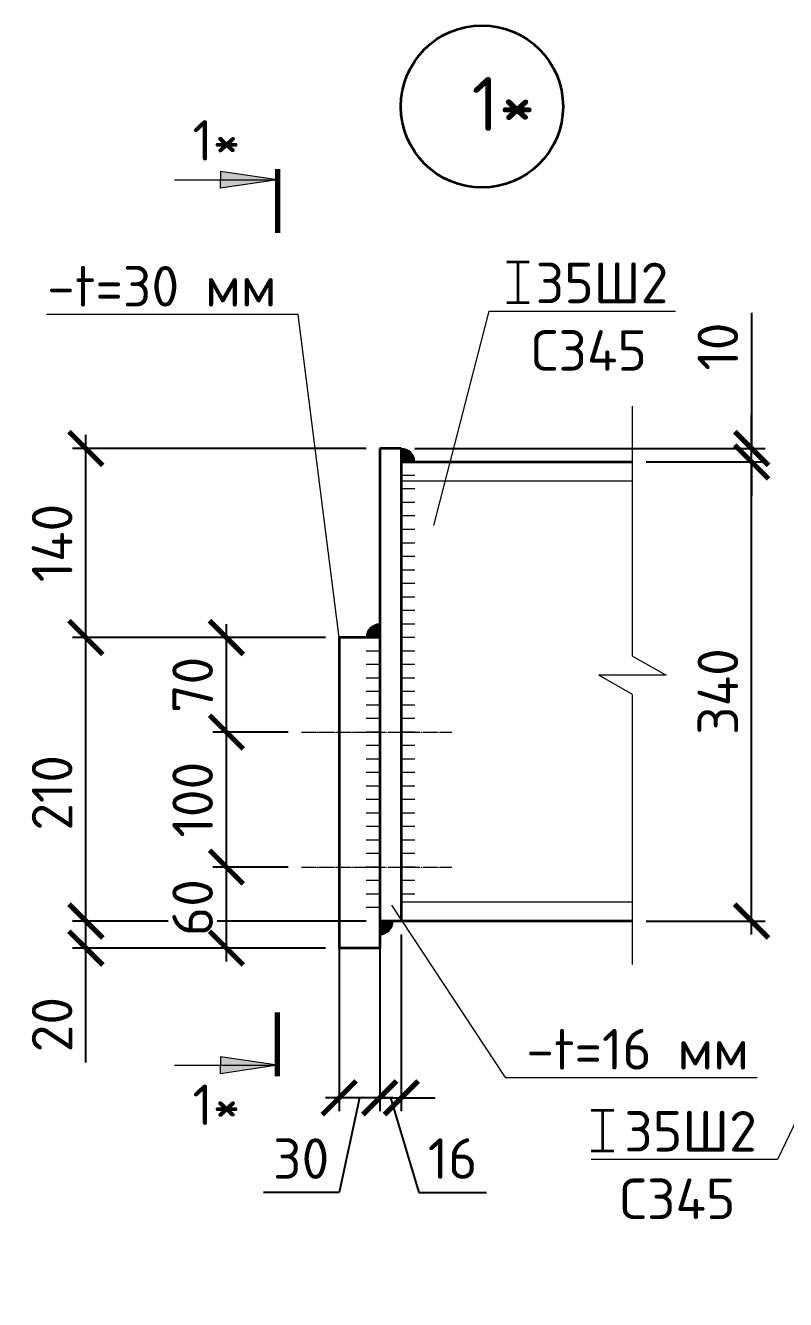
# Model space of a CAD drawing. Header units: millimetres. Extents: x -25910 to 49740, y -35080 to 0.
# Drawn here: x 15835 to 16398, y -13510 to -12566 of the extents above; entities that cross this region are included whole.
import ezdxf
from ezdxf import colors
from ezdxf.entities.mleader import LeaderData, LeaderLine
from ezdxf.math import Vec2, Vec3

# ---------------------------------------------------------------- set-up
doc = ezdxf.new("R2010")
doc.units = ezdxf.units.MM
doc.linetypes.add('JIS_08_11', pattern=[12.8, 11, -0.6, 0.6, -0.6])
for name, color, linetype, lineweight in [('НАДПИСИ', 11, 'Continuous', 13), ('ОСЕВАЯ', 50, 'JIS_08_11', 13), ('ОСНОВНАЯ', 213, 'Continuous', 35)]:
    doc.layers.add(name, color=color, linetype=linetype, lineweight=lineweight)
doc.styles.add('_ОСК', font='isocpeur.ttf', dxfattribs={"height": 3})
doc.styles.add('ОСК', font='isocpeur.ttf')
doc.dimstyles.new('_ОСК', dxfattribs={"dimscale": 25, "dimtxt": 3, "dimasz": 2.5, "dimexe": 1, "dimexo": 1, "dimgap": 1, "dimtad": 3, "dimdec": 0, "dimzin": 1, "dimdsep": 46, "dimtxsty": '_ОСК', "dimblk": 'ARCHTICK', "dimcen": 2, "dimdle": 1, "dimclrt": 256, "dimadec": 0, "dimazin": 0, "dimtfac": 1, "dimtdec": 0, "dimtmove": 1, "dimatfit": 3, "dimfxl": 1, "dimtvp": 2.25, "dimtfill": 1, "dimtolj": 1, "dimtzin": 1, "dimarcsym": 0})

# ---------------------------------------------------------------- blocks, each defined once
blk = doc.blocks.new('_None')
blk = doc.blocks.new('A$C6A7E4B16')
at = {"layer": 'ОСНОВНАЯ'}
for p, q in [((0, 30), (16.73, 30)), ((8.36, 30), (8.36, 0)), ((0, 0), (16.73, 0))]:
    blk.add_line(p, q, dxfattribs=at)
blk = doc.blocks.new('_ArchTick')
at = {"color": 0, "linetype": 'ByBlock', "const_width": 0.15}
blk.add_lwpolyline([(-0.5, -0.5), (0.5, 0.5)], dxfattribs=at)
blk = doc.blocks.new('*D330')
at = {"layer": 'Defpoints', "color": 0, "transparency": 16777216}
for p in [(16067.2, -13109.34), (16097.2, -13229.34), (16067.2, -13360.2)]:
    blk.add_point(p, dxfattribs=at)
at = {"layer": 'НАДПИСИ', "color": 0, "lineweight": -2, "transparency": 16777216}
for p, q in [((16067.2, -13119.34), (16067.2, -13370.2)), ((16097.2, -13239.34), (16097.2, -13370.2)), ((16107.2, -13360.2), (16057.2, -13360.2)), ((16082.2, -13360.2), (16067.11, -13430.2)), ((16067.11, -13430.2), (16011.11, -13430.2))]:
    blk.add_line(p, q, dxfattribs=at)
at = {"layer": 'НАДПИСИ', "color": 0, "lineweight": -2, "transparency": 16777216, "xscale": 25, "yscale": 25, "zscale": 25, "rotation": 180}
blk.add_blockref('_ArchTick', (16067.2, -13360.2), dxfattribs=at)
at = {"layer": 'НАДПИСИ', "color": 0, "lineweight": -2, "transparency": 16777216, "xscale": 25, "yscale": 25, "zscale": 25}
blk.add_blockref('_ArchTick', (16097.2, -13360.2), dxfattribs=at)
at = {"layer": 'НАДПИСИ', "transparency": 16777216, "insert": (16039.11, -13405.2), "char_height": 30, "attachment_point": 5, "style": '_ОСК', "bg_fill": 3, "box_fill_scale": 1.1, "bg_fill_color": 256, "bg_fill_true_color": 13158600, "bg_fill_transparency": 0}
blk.add_mtext('\\A1;30', dxfattribs=at)
blk = doc.blocks.new('*D331')
at = {"layer": 'Defpoints', "color": 0, "transparency": 16777216}
for p in [(16097.2, -13229.34), (16113.2, -13229.34), (16113.2, -13360.2)]:
    blk.add_point(p, dxfattribs=at)
at = {"layer": 'НАДПИСИ', "color": 0, "lineweight": -2, "transparency": 16777216}
for p, q in [((16097.2, -13239.34), (16097.2, -13370.2)), ((16113.2, -13239.34), (16113.2, -13370.2)), ((16097.2, -13360.2), (16072.2, -13360.2)), ((16097.2, -13360.2), (16113.2, -13360.2)), ((16097.2, -13360.2), (16113.2, -13360.2)), ((16105.2, -13360.2), (16126.2, -13430.2)), ((16113.2, -13360.2), (16138.2, -13360.2)), ((16126.2, -13430.2), (16176.2, -13430.2))]:
    blk.add_line(p, q, dxfattribs=at)
at = {"layer": 'НАДПИСИ', "color": 0, "lineweight": -2, "transparency": 16777216, "xscale": 25, "yscale": 25, "zscale": 25}
blk.add_blockref('_ArchTick', (16097.2, -13360.2), dxfattribs=at)
at = {"layer": 'НАДПИСИ', "color": 0, "lineweight": -2, "transparency": 16777216, "xscale": 25, "yscale": 25, "zscale": 25, "rotation": 180}
blk.add_blockref('_ArchTick', (16113.2, -13360.2), dxfattribs=at)
at = {"layer": 'НАДПИСИ', "transparency": 16777216, "insert": (16151.2, -13405.2), "char_height": 30, "attachment_point": 5, "style": '_ОСК', "bg_fill": 3, "box_fill_scale": 1.1, "bg_fill_color": 256, "bg_fill_true_color": 13158600, "bg_fill_transparency": 0}
blk.add_mtext('\\A1;16', dxfattribs=at)
blk = doc.blocks.new('*D332')
at = {"layer": 'Defpoints', "color": 0, "transparency": 16777216}
for p in [(16284.32, -12889.34), (16372.49, -12889.34), (16284.32, -13229.34)]:
    blk.add_point(p, dxfattribs=at)
at = {"layer": 'НАДПИСИ', "color": 0, "lineweight": -2, "transparency": 16777216}
for p, q in [((16372.49, -13239.34), (16372.49, -12879.34)), ((16294.32, -12889.34), (16382.49, -12889.34)), ((16294.32, -13229.34), (16382.49, -13229.34))]:
    blk.add_line(p, q, dxfattribs=at)
at = {"layer": 'НАДПИСИ', "color": 0, "lineweight": -2, "transparency": 16777216, "xscale": 25, "yscale": 25, "zscale": 25}
for p, rotation in [((16372.49, -12889.34), 90), ((16372.49, -13229.34), 270)]:
    blk.add_blockref('_ArchTick', p, dxfattribs=dict(at, rotation=rotation))
at = {"layer": 'НАДПИСИ', "transparency": 16777216, "insert": (16347.49, -13059.34), "char_height": 30, "attachment_point": 5, "rotation": 90, "style": '_ОСК', "bg_fill": 3, "box_fill_scale": 1.1, "bg_fill_color": 256, "bg_fill_true_color": 13158600, "bg_fill_transparency": 0}
blk.add_mtext('\\A1;340', dxfattribs=at)
blk = doc.blocks.new('*D333')
at = {"layer": 'Defpoints', "color": 0, "transparency": 16777216}
for p in [(16113.2, -12879.34), (16372.49, -12879.34), (16372.49, -12889.34)]:
    blk.add_point(p, dxfattribs=at)
at = {"layer": 'НАДПИСИ', "color": 0, "lineweight": -2, "transparency": 16777216}
for p, q in [((16372.49, -12778.85), (16372.49, -12879.34)), ((16372.49, -12879.34), (16372.49, -12854.34)), ((16123.2, -12879.34), (16382.49, -12879.34)), ((16372.49, -12889.34), (16372.49, -12879.34)), ((16372.49, -12889.34), (16372.49, -12879.34)), ((16372.49, -12889.34), (16372.49, -12914.34))]:
    blk.add_line(p, q, dxfattribs=at)
at = {"layer": 'НАДПИСИ', "color": 0, "lineweight": -2, "transparency": 16777216, "xscale": 25, "yscale": 25, "zscale": 25}
for p, rotation in [((16372.49, -12879.34), 270), ((16372.49, -12889.34), 90)]:
    blk.add_blockref('_ArchTick', p, dxfattribs=dict(at, rotation=rotation))
at = {"layer": 'НАДПИСИ', "transparency": 16777216, "insert": (16347.49, -12803.85), "char_height": 30, "attachment_point": 5, "rotation": 90, "style": '_ОСК', "bg_fill": 3, "box_fill_scale": 1.1, "bg_fill_color": 256, "bg_fill_true_color": 13158600, "bg_fill_transparency": 0}
blk.add_mtext('\\A1;10', dxfattribs=at)
blk = doc.blocks.new('*D334')
at = {"layer": 'Defpoints', "color": 0, "transparency": 16777216}
for p in [(15879.73, -12879.34), (16097.2, -12879.34), (16067.2, -13019.34)]:
    blk.add_point(p, dxfattribs=at)
at = {"layer": 'НАДПИСИ', "color": 0, "lineweight": -2, "transparency": 16777216}
for p, q in [((15879.73, -13029.34), (15879.73, -12869.34)), ((16087.2, -12879.34), (15869.73, -12879.34)), ((16057.2, -13019.34), (15869.73, -13019.34))]:
    blk.add_line(p, q, dxfattribs=at)
at = {"layer": 'НАДПИСИ', "color": 0, "lineweight": -2, "transparency": 16777216, "xscale": 25, "yscale": 25, "zscale": 25}
for p, rotation in [((15879.73, -12879.34), 90), ((15879.73, -13019.34), 270)]:
    blk.add_blockref('_ArchTick', p, dxfattribs=dict(at, rotation=rotation))
at = {"layer": 'НАДПИСИ', "transparency": 16777216, "insert": (15854.73, -12949.34), "char_height": 30, "attachment_point": 5, "rotation": 90, "style": '_ОСК', "bg_fill": 3, "box_fill_scale": 1.1, "bg_fill_color": 256, "bg_fill_true_color": 13158600, "bg_fill_transparency": 0}
blk.add_mtext('\\A1;140', dxfattribs=at)
blk = doc.blocks.new('*D335')
at = {"layer": 'Defpoints', "color": 0, "transparency": 16777216}
for p in [(15879.73, -13019.34), (16067.2, -13019.34), (16097.2, -13229.34)]:
    blk.add_point(p, dxfattribs=at)
at = {"layer": 'НАДПИСИ', "color": 0, "lineweight": -2, "transparency": 16777216}
for p, q in [((15879.73, -13239.34), (15879.73, -13009.34)), ((16057.2, -13019.34), (15869.73, -13019.34)), ((16087.2, -13229.34), (15869.73, -13229.34))]:
    blk.add_line(p, q, dxfattribs=at)
at = {"layer": 'НАДПИСИ', "color": 0, "lineweight": -2, "transparency": 16777216, "xscale": 25, "yscale": 25, "zscale": 25}
for p, rotation in [((15879.73, -13019.34), 90), ((15879.73, -13229.34), 270)]:
    blk.add_blockref('_ArchTick', p, dxfattribs=dict(at, rotation=rotation))
at = {"layer": 'НАДПИСИ', "transparency": 16777216, "insert": (15854.73, -13134.34), "char_height": 30, "attachment_point": 5, "rotation": 90, "style": '_ОСК', "bg_fill": 3, "box_fill_scale": 1.1, "bg_fill_color": 256, "bg_fill_true_color": 13158600, "bg_fill_transparency": 0}
blk.add_mtext('\\A1;210', dxfattribs=at)
blk = doc.blocks.new('*D336')
at = {"layer": 'Defpoints', "color": 0, "transparency": 16777216}
for p in [(15879.73, -13229.34), (16097.2, -13229.34), (16067.2, -13249.34)]:
    blk.add_point(p, dxfattribs=at)
at = {"layer": 'НАДПИСИ', "color": 0, "lineweight": -2, "transparency": 16777216}
for p, q in [((15879.73, -13259.34), (15879.73, -13219.34)), ((16087.2, -13229.34), (15869.73, -13229.34)), ((16057.2, -13249.34), (15869.73, -13249.34)), ((15879.73, -13334.01), (15879.73, -13249.34))]:
    blk.add_line(p, q, dxfattribs=at)
at = {"layer": 'НАДПИСИ', "color": 0, "lineweight": -2, "transparency": 16777216, "xscale": 25, "yscale": 25, "zscale": 25}
for p, rotation in [((15879.73, -13229.34), 90), ((15879.73, -13249.34), 270)]:
    blk.add_blockref('_ArchTick', p, dxfattribs=dict(at, rotation=rotation))
at = {"layer": 'НАДПИСИ', "transparency": 16777216, "insert": (15854.73, -13306.01), "char_height": 30, "attachment_point": 5, "rotation": 90, "style": '_ОСК', "bg_fill": 3, "box_fill_scale": 1.1, "bg_fill_color": 256, "bg_fill_true_color": 13158600, "bg_fill_transparency": 0}
blk.add_mtext('\\A1;20', dxfattribs=at)
blk = doc.blocks.new('*D337')
at = {"layer": 'Defpoints', "color": 0, "transparency": 16777216}
for p in [(15983.76, -13019.34), (16067.2, -13019.34), (16039.42, -13089.34)]:
    blk.add_point(p, dxfattribs=at)
at = {"layer": 'НАДПИСИ', "color": 0, "lineweight": -2, "transparency": 16777216}
for p, q in [((15983.76, -13099.34), (15983.76, -13009.34)), ((16057.2, -13019.34), (15973.76, -13019.34)), ((16029.42, -13089.34), (15973.76, -13089.34))]:
    blk.add_line(p, q, dxfattribs=at)
at = {"layer": 'НАДПИСИ', "transparency": 16777216, "insert": (15958.76, -13054.34), "char_height": 30, "attachment_point": 5, "rotation": 90, "style": '_ОСК', "bg_fill": 3, "box_fill_scale": 1.1, "bg_fill_color": 256, "bg_fill_true_color": 13158600, "bg_fill_transparency": 0}
blk.add_mtext('\\A1;70', dxfattribs=at)
at = {"layer": 'НАДПИСИ', "color": 0, "lineweight": -2, "transparency": 16777216, "xscale": 25, "yscale": 25, "zscale": 25}
for p, rotation in [((15983.76, -13019.34), 90), ((15983.76, -13089.34), 270)]:
    blk.add_blockref('_ArchTick', p, dxfattribs=dict(at, rotation=rotation))
blk = doc.blocks.new('*D338')
at = {"layer": 'Defpoints', "color": 0, "transparency": 16777216}
for p in [(15983.76, -13089.34), (16039.42, -13089.34), (16039.42, -13189.34)]:
    blk.add_point(p, dxfattribs=at)
at = {"layer": 'НАДПИСИ', "color": 0, "lineweight": -2, "transparency": 16777216}
for p, q in [((15983.76, -13199.34), (15983.76, -13079.34)), ((16029.42, -13089.34), (15973.76, -13089.34)), ((16029.42, -13189.34), (15973.76, -13189.34))]:
    blk.add_line(p, q, dxfattribs=at)
at = {"layer": 'НАДПИСИ', "transparency": 16777216, "insert": (15958.76, -13139.34), "char_height": 30, "attachment_point": 5, "rotation": 90, "style": '_ОСК', "bg_fill": 3, "box_fill_scale": 1.1, "bg_fill_color": 256, "bg_fill_true_color": 13158600, "bg_fill_transparency": 0}
blk.add_mtext('\\A1;100', dxfattribs=at)
at = {"layer": 'НАДПИСИ', "color": 0, "lineweight": -2, "transparency": 16777216, "xscale": 25, "yscale": 25, "zscale": 25}
for p, rotation in [((15983.76, -13089.34), 90), ((15983.76, -13189.34), 270)]:
    blk.add_blockref('_ArchTick', p, dxfattribs=dict(at, rotation=rotation))
blk = doc.blocks.new('*D339')
at = {"layer": 'Defpoints', "color": 0, "transparency": 16777216}
for p in [(15983.76, -13189.34), (16039.42, -13189.34), (16067.2, -13249.34)]:
    blk.add_point(p, dxfattribs=at)
at = {"layer": 'НАДПИСИ', "color": 0, "lineweight": -2, "transparency": 16777216}
for p, q in [((15983.76, -13259.34), (15983.76, -13179.34)), ((16029.42, -13189.34), (15973.76, -13189.34)), ((16057.2, -13249.34), (15973.76, -13249.34))]:
    blk.add_line(p, q, dxfattribs=at)
at = {"layer": 'НАДПИСИ', "transparency": 16777216, "insert": (15958.76, -13219.34), "char_height": 30, "attachment_point": 5, "rotation": 90, "style": '_ОСК', "bg_fill": 3, "box_fill_scale": 1.1, "bg_fill_color": 256, "bg_fill_true_color": 13158600, "bg_fill_transparency": 0}
blk.add_mtext('\\A1;60', dxfattribs=at)
at = {"layer": 'НАДПИСИ', "color": 0, "lineweight": -2, "transparency": 16777216, "xscale": 25, "yscale": 25, "zscale": 25}
for p, rotation in [((15983.76, -13189.34), 90), ((15983.76, -13249.34), 270)]:
    blk.add_blockref('_ArchTick', p, dxfattribs=dict(at, rotation=rotation))

msp = doc.modelspace()

# ---------------------------------------------------------------- hatches: boundary and pattern name
at = {"layer": 'НАДПИСИ'}
h = msp.add_hatch(color=256, dxfattribs=at)
h.paths.add_polyline_path([(16021.58, -12680.44), (15979.44, -12680.44), (15979.44, -12674.21)])
h.paths.add_polyline_path([(16021.58, -12680.44), (15979.44, -12686.67), (15979.44, -12680.44)])
h = msp.add_hatch(color=256, dxfattribs=at)
h.paths.add_polyline_path([(16021.58, -13336.13), (15979.44, -13336.13), (15979.44, -13342.35)])
h.paths.add_polyline_path([(16021.58, -13336.13), (15979.44, -13329.9), (15979.44, -13336.13)])

# ---------------------------------------------------------------- linework, layer by layer
at = {"color": 7, "lineweight": 70}
for p, q in [((16021.58, -12672.51), (16021.58, -12719.56)), ((16021.58, -13344.05), (16021.58, -13297.01))]:
    msp.add_line(p, q, dxfattribs=at)
at = {"layer": 'НАДПИСИ'}
for p, q in [((16021.58, -12680.44), (15979.44, -12674.21)), ((15979.44, -12674.21), (15979.44, -12680.44)), ((15945.34, -12680.44), (16021.58, -12680.44)), ((16021.58, -12680.44), (15979.44, -12686.67)), ((15979.44, -12686.67), (15979.44, -12680.44)), ((16284.32, -13033.05), (16284.32, -12848.02)), ((16113.2, -12903.34), (16284.32, -12903.34)), ((16123.2, -12919.34), (16113.2, -12919.34)), ((16123.2, -12929.34), (16113.2, -12929.34)), ((16123.2, -12939.34), (16113.2, -12939.34)), ((16123.2, -12949.34), (16113.2, -12949.34)), ((16123.2, -12959.34), (16113.2, -12959.34)), ((16123.2, -12969.34), (16113.2, -12969.34)), ((16123.2, -12979.34), (16113.2, -12979.34)), ((16123.2, -12989.34), (16113.2, -12989.34)), ((16123.2, -12999.34), (16113.2, -12999.34)), ((16123.2, -13009.34), (16113.2, -13009.34)), ((16123.2, -13019.34), (16113.2, -13019.34)), ((16123.2, -13029.34), (16113.2, -13029.34)), ((16284.32, -13033.05), (16309.32, -13047.31)), ((16123.2, -13039.34), (16113.2, -13039.34)), ((16309.32, -13047.31), (16259.32, -13047.31)), ((16284.32, -13061.58), (16259.32, -13047.31)), ((16123.2, -13049.34), (16113.2, -13049.34)), ((16123.2, -13059.34), (16113.2, -13059.34)), ((16284.32, -13261.55), (16284.32, -13061.58)), ((16123.2, -13069.34), (16113.2, -13069.34)), ((16123.2, -13079.34), (16113.2, -13079.34)), ((16123.2, -13089.34), (16113.2, -13089.34)), ((16123.2, -13099.34), (16113.2, -13099.34)), ((16284.32, -13215.34), (16113.2, -13215.34)), ((16021.58, -13336.13), (15979.44, -13329.9)), ((15979.44, -13329.9), (15979.44, -13336.13)), ((15945.34, -13336.13), (16021.58, -13336.13)), ((16021.58, -13336.13), (15979.44, -13342.35)), ((15979.44, -13342.35), (15979.44, -13336.13))]:
    msp.add_line(p, q, dxfattribs=at)
at = {"layer": 'ОСНОВНАЯ'}
for p, q in [((16097.2, -12879.34), (16097.2, -13249.34)), ((16097.2, -12879.34), (16097.2, -13249.34)), ((16113.2, -12879.34), (16097.2, -12879.34)), ((16097.2, -12879.34), (16097.2, -12899.34)), ((16113.2, -12879.34), (16113.2, -13229.34)), ((16113.2, -12879.34), (16113.2, -13229.34)), ((16113.2, -12889.34), (16284.32, -12889.34)), ((16067.2, -13019.34), (16067.2, -13249.34)), ((16067.2, -13019.34), (16067.2, -13249.34)), ((16097.2, -13019.34), (16067.2, -13019.34)), ((16284.32, -13229.34), (16097.2, -13229.34)), ((16097.2, -13249.34), (16067.2, -13249.34))]:
    msp.add_line(p, q, dxfattribs=at)
msp.add_circle((16172.9, -12626.09), 60, dxfattribs=at)

# ---------------------------------------------------------------- block references
for p in [(16191.2, -12771.15), (16253.76, -13399.38)]:
    msp.add_blockref('A$C6A7E4B16', p)

# ---------------------------------------------------------------- texts
at = {"layer": 'НАДПИСИ', "style": 'ОСК'}
for insert, char_height, width, attachment_point in [((16165.27, -12604.27), 40, 41.2245, 1), ((15958.65, -12666.2), 30, 74.7511, 7), ((15958.65, -13350.37), 30, 74.7511, 1)]:
    msp.add_mtext('1*', dxfattribs=dict(at, insert=insert, char_height=char_height, width=width, attachment_point=attachment_point))

# ---------------------------------------------------------------- leaders
at = {"layer": 'НАДПИСИ'}
ml = msp.add_multileader_mtext('Standard', dxfattribs=at)
ml.set_content(' 35Ш2\\PС345', color=256, style='ОСК')
ml.set_leader_properties(color=256, linetype='ByLayer', lineweight=-1)
ml.set_arrow_properties(name='NONE')
ml.build(insert=Vec2(0, 0))
ml.multileader.update_dxf_attribs({"has_dogleg": 0, "text_left_attachment_type": 6, "text_right_attachment_type": 6, "dogleg_length": 0, "arrow_head_size": 15, "scale": 10})
ctx = ml.context
ctx.base_point, ctx.scale, ctx.char_height, ctx.arrow_head_size, ctx.landing_gap_size, ctx.plane_origin = Vec3(16178.17, -12777.76), 10, 30, 15, 20, Vec3(16189.55, -13720.02)
ctx.left_attachment, ctx.right_attachment, ctx.text_align_type = 6, 6, 1
notes = []
notes.append((ctx, [(1, (1, 1, 0), (16178.17, -12777.76), (1, 0), 0, [(3, [(16137.36, -12936.36)], 0, [])])]))
ctx.mtext.insert, ctx.mtext.alignment, ctx.mtext.flow_direction = Vec3(16252.17, -12741.76), 2, 5
for ctx, leaders in notes:
    for number, flags, end, landing, length, lines in leaders:
        leader = LeaderData()
        leader.index, (leader.has_last_leader_line, leader.has_dogleg_vector, leader.attachment_direction) = number, flags
        leader.last_leader_point, leader.dogleg_vector, leader.dogleg_length = Vec3(end), Vec3(landing), length
        for number, points, colour, breaks in lines:
            line = LeaderLine()
            line.index, line.vertices, line.color, line.breaks = number, Vec3.list(points), colors.encode_raw_color(colour), breaks
            leader.lines.append(line)
        ctx.leaders.append(leader)

# ---------------------------------------------------------------- next in the draw order: dimensions: what is measured, and where the dimension line sits
for base, p1, p2, angle, picture, middle in [((15879.73, -12879.34), (16067.2, -13019.34), (16097.2, -12879.34), 90, '*D334', (15879.73, -12949.34)), ((16067.2, -13360.2), (16097.2, -13229.34), (16067.2, -13109.34), 180, '*D330', (16057.11, -13430.2))]:
    dim = msp.add_linear_dim(base=base, p1=p1, p2=p2, angle=angle, dimstyle='_ОСК', dxfattribs=at)
    dim.commit()
    dim.dimension.update_dxf_attribs({"geometry": picture, "text_midpoint": middle, "dimtype": 160})
dim = msp.add_linear_dim(base=(16372.49, -12889.34), p1=(16284.32, -13229.34), p2=(16284.32, -12889.34), angle=90, dimstyle='_ОСК', dxfattribs=at)
dim.commit()
dim.dimension.update_dxf_attribs({"geometry": '*D332', "text_midpoint": (16347.49, -13059.34)})

# ---------------------------------------------------------------- next in the draw order: linework, layer by layer
for p, q in [((16123.2, -13109.34), (16113.2, -13109.34)), ((16123.2, -13119.34), (16113.2, -13119.34)), ((16123.2, -13129.34), (16113.2, -13129.34)), ((16123.2, -13139.34), (16113.2, -13139.34)), ((16123.2, -13149.34), (16113.2, -13149.34)), ((16123.2, -13149.34), (16113.2, -13149.34)), ((16123.2, -13159.34), (16113.2, -13159.34)), ((16123.2, -13169.34), (16113.2, -13169.34)), ((16123.2, -13179.34), (16113.2, -13179.34)), ((16123.2, -13189.34), (16113.2, -13189.34)), ((16123.2, -13199.34), (16113.2, -13199.34)), ((16123.2, -13209.34), (16113.2, -13209.34))]:
    msp.add_line(p, q, dxfattribs=at)

# ---------------------------------------------------------------- next in the draw order: dimensions: what is measured, and where the dimension line sits
dim = msp.add_linear_dim(base=(16372.49, -12879.34), p1=(16372.49, -12889.34), p2=(16113.2, -12879.34), angle=90, dimstyle='_ОСК', dxfattribs=at)
dim.commit()
dim.dimension.update_dxf_attribs({"geometry": '*D333', "text_midpoint": (16372.49, -12803.85), "dimtype": 160})
dim = msp.add_linear_dim(base=(16113.2, -13360.2), p1=(16097.2, -13229.34), p2=(16113.2, -13229.34), dimstyle='_ОСК', dxfattribs=at)
dim.commit()
dim.dimension.update_dxf_attribs({"geometry": '*D331', "text_midpoint": (16136.2, -13405.2)})

# ---------------------------------------------------------------- next in the draw order: leaders
ml = msp.add_multileader_mtext('Standard', dxfattribs=at)
ml.set_content(' 35Ш2\\PС345', color=256, style='ОСК')
ml.set_leader_properties(color=256, linetype='ByLayer', lineweight=-1)
ml.set_arrow_properties(name='NONE')
ml.build(insert=Vec2(0, 0))
ml.multileader.update_dxf_attribs({"has_dogleg": 0, "text_left_attachment_type": 6, "text_right_attachment_type": 6, "dogleg_length": 0, "arrow_head_size": 15, "scale": 10})
ctx = ml.context
ctx.base_point, ctx.scale, ctx.char_height, ctx.arrow_head_size, ctx.landing_gap_size, ctx.plane_origin = Vec3(16243.73, -13406), 10, 30, 15, 20, Vec3(16252.11, -14348.26)
ctx.left_attachment, ctx.right_attachment, ctx.text_align_type = 6, 6, 1
notes = []
notes.append((ctx, [(0, (1, 1, 0), (16391.73, -13406), (-1, 0), 0, [(3, [(16475.57, -13229.34)], 0, [])])]))
ctx.mtext.insert, ctx.mtext.alignment, ctx.mtext.flow_direction = Vec3(16317.73, -13370), 2, 5
for ctx, leaders in notes:
    for number, flags, end, landing, length, lines in leaders:
        leader = LeaderData()
        leader.index, (leader.has_last_leader_line, leader.has_dogleg_vector, leader.attachment_direction) = number, flags
        leader.last_leader_point, leader.dogleg_vector, leader.dogleg_length = Vec3(end), Vec3(landing), length
        for number, points, colour, breaks in lines:
            line = LeaderLine()
            line.index, line.vertices, line.color, line.breaks = number, Vec3.list(points), colors.encode_raw_color(colour), breaks
            leader.lines.append(line)
        ctx.leaders.append(leader)

# ---------------------------------------------------------------- next in the draw order: hatches: boundary and pattern name
h = msp.add_hatch(color=256, dxfattribs=at)
h.dxf.hatch_style = 1
h.paths.add_polyline_path([(16113.2, -12879.34, -0.414214), (16123.2, -12889.34), (16113.2, -12889.34)])

# ---------------------------------------------------------------- next in the draw order: linework, layer by layer
for p, q in [((16123.2, -12889.34), (16113.2, -12889.34)), ((16123.2, -12899.34), (16113.2, -12899.34)), ((16123.2, -12909.34), (16113.2, -12909.34))]:
    msp.add_line(p, q, dxfattribs=at)
msp.add_arc((16113.2, -12889.34), 10, 0, 90, dxfattribs=at)

# ---------------------------------------------------------------- next in the draw order: dimensions: what is measured, and where the dimension line sits
dim = msp.add_linear_dim(base=(15879.73, -13019.34), p1=(16097.2, -13229.34), p2=(16067.2, -13019.34), angle=90, dimstyle='_ОСК', dxfattribs=at)
dim.commit()
dim.dimension.update_dxf_attribs({"geometry": '*D335', "text_midpoint": (15879.73, -13134.34), "dimtype": 160})

# ---------------------------------------------------------------- next in the draw order: leaders
ml = msp.add_multileader_mtext('Standard', dxfattribs=at)
ml.set_content('-t=16 мм', color=256, style='ОСК')
ml.set_leader_properties(color=256, linetype='ByLayer', lineweight=-1)
ml.set_arrow_properties(name='NONE')
ml.build(insert=Vec2(0, 0))
ml.multileader.update_dxf_attribs({"has_dogleg": 0, "text_left_attachment_type": 6, "text_right_attachment_type": 6, "dogleg_length": 0, "arrow_head_size": 15, "scale": 10})
ctx = ml.context
ctx.base_point, ctx.scale, ctx.char_height, ctx.arrow_head_size, ctx.landing_gap_size, ctx.plane_origin = Vec3(16190.12, -13345.27), 10, 30, 15, 20, Vec3(16177.39, -14242.55)
ctx.left_attachment, ctx.right_attachment, ctx.text_align_type = 6, 6, 1
notes = []
notes.append((ctx, [(1, (1, 1, 0), (16190.12, -13345.27), (1, 0), 0, [(3, [(16105.96, -13217.51)], 0, [])])]))
ctx.mtext.insert, ctx.mtext.alignment, ctx.mtext.flow_direction = Vec3(16288.12, -13309.27), 2, 5
for ctx, leaders in notes:
    for number, flags, end, landing, length, lines in leaders:
        leader = LeaderData()
        leader.index, (leader.has_last_leader_line, leader.has_dogleg_vector, leader.attachment_direction) = number, flags
        leader.last_leader_point, leader.dogleg_vector, leader.dogleg_length = Vec3(end), Vec3(landing), length
        for number, points, colour, breaks in lines:
            line = LeaderLine()
            line.index, line.vertices, line.color, line.breaks = number, Vec3.list(points), colors.encode_raw_color(colour), breaks
            leader.lines.append(line)
        ctx.leaders.append(leader)

# ---------------------------------------------------------------- next in the draw order: hatches: boundary and pattern name
h = msp.add_hatch(color=256, dxfattribs=at)
h.dxf.hatch_style = 1
h.paths.add_polyline_path([(16097.2, -13009.34, 0.414214), (16087.2, -13019.34), (16097.2, -13019.34)])

# ---------------------------------------------------------------- next in the draw order: linework, layer by layer
for p, q in [((16097.2, -13019.34), (16087.2, -13019.34)), ((16097.2, -13019.34), (16087.2, -13019.34)), ((16097.2, -13029.34), (16087.2, -13029.34)), ((16097.2, -13039.34), (16087.2, -13039.34)), ((16097.2, -13049.34), (16087.2, -13049.34)), ((16097.2, -13059.34), (16087.2, -13059.34)), ((16097.2, -13069.34), (16087.2, -13069.34)), ((16097.2, -13079.34), (16087.2, -13079.34)), ((16097.2, -13089.34), (16087.2, -13089.34)), ((16097.2, -13099.34), (16087.2, -13099.34)), ((16097.2, -13109.34), (16087.2, -13109.34)), ((16097.2, -13119.34), (16087.2, -13119.34)), ((16097.2, -13129.34), (16087.2, -13129.34)), ((16097.2, -13139.34), (16087.2, -13139.34)), ((16097.2, -13149.34), (16087.2, -13149.34)), ((16097.2, -13159.34), (16087.2, -13159.34)), ((16097.2, -13169.34), (16087.2, -13169.34)), ((16097.2, -13179.34), (16087.2, -13179.34)), ((16097.2, -13189.34), (16087.2, -13189.34)), ((16097.2, -13199.34), (16087.2, -13199.34)), ((16097.2, -13209.34), (16087.2, -13209.34))]:
    msp.add_line(p, q, dxfattribs=at)
msp.add_arc((16097.2, -13019.34), 10, 90, 180, dxfattribs=at)
at = {"layer": 'ОСЕВАЯ', "linetype": 'JIS_08_11'}
for p, q in [((16039.42, -13089.34), (16150.53, -13089.34)), ((16039.42, -13189.34), (16150.53, -13189.34))]:
    msp.add_line(p, q, dxfattribs=at)

# ---------------------------------------------------------------- next in the draw order: dimensions: what is measured, and where the dimension line sits
at = {"layer": 'НАДПИСИ'}
dim = msp.add_linear_dim(base=(15879.73, -13229.34), p1=(16067.2, -13249.34), p2=(16097.2, -13229.34), angle=90, dimstyle='_ОСК', dxfattribs=at)
dim.commit()
dim.dimension.update_dxf_attribs({"geometry": '*D336', "text_midpoint": (15879.73, -13306.01), "dimtype": 160})

# ---------------------------------------------------------------- next in the draw order: leaders
ml = msp.add_multileader_mtext('Standard', dxfattribs=at)
ml.set_content('-t=30 мм', color=256, style='ОСК')
ml.set_leader_properties(color=256, linetype='ByLayer', lineweight=-1)
ml.set_arrow_properties(name='NONE')
ml.build(insert=Vec2(0, 0))
ml.multileader.update_dxf_attribs({"has_dogleg": 0, "text_left_attachment_type": 6, "text_right_attachment_type": 6, "dogleg_length": 0, "arrow_head_size": 15, "scale": 10})
ctx = ml.context
ctx.base_point, ctx.scale, ctx.char_height, ctx.arrow_head_size, ctx.landing_gap_size, ctx.plane_origin = Vec3(15834.98, -12780.22), 10, 30, 15, 20, Vec3(15872.19, -13722.48)
ctx.left_attachment, ctx.right_attachment, ctx.text_align_type = 6, 6, 1
notes = []
notes.append((ctx, [(0, (1, 1, 0), (16036.98, -12780.22), (-1, 0), 0, [(3, [(16067.2, -13019.34)], 0, [])])]))
ctx.mtext.insert, ctx.mtext.alignment, ctx.mtext.flow_direction = Vec3(15935.98, -12744.22), 2, 5
for ctx, leaders in notes:
    for number, flags, end, landing, length, lines in leaders:
        leader = LeaderData()
        leader.index, (leader.has_last_leader_line, leader.has_dogleg_vector, leader.attachment_direction) = number, flags
        leader.last_leader_point, leader.dogleg_vector, leader.dogleg_length = Vec3(end), Vec3(landing), length
        for number, points, colour, breaks in lines:
            line = LeaderLine()
            line.index, line.vertices, line.color, line.breaks = number, Vec3.list(points), colors.encode_raw_color(colour), breaks
            leader.lines.append(line)
        ctx.leaders.append(leader)

# ---------------------------------------------------------------- next in the draw order: hatches: boundary and pattern name
h = msp.add_hatch(color=256, dxfattribs=at)
h.dxf.hatch_style = 1
h.paths.add_polyline_path([(16097.2, -13239.34, 0.414214), (16107.2, -13229.34), (16097.2, -13229.34)])

# ---------------------------------------------------------------- next in the draw order: linework, layer by layer
msp.add_line((16097.2, -13219.34), (16087.2, -13219.34), dxfattribs=at)
msp.add_arc((16097.2, -13229.34), 10, 270, 0, dxfattribs=at)

# ---------------------------------------------------------------- next in the draw order: dimensions: what is measured, and where the dimension line sits
dim = msp.add_linear_dim(base=(15983.76, -13019.34), p1=(16039.42, -13089.34), p2=(16067.2, -13019.34), angle=90, dimstyle='_ОСК', dxfattribs=at)
dim.commit()
dim.dimension.update_dxf_attribs({"geometry": '*D337', "text_midpoint": (15983.76, -13054.34), "dimtype": 160})

# ---------------------------------------------------------------- next in the draw order: dimensions: what is measured, and where the dimension line sits
dim = msp.add_linear_dim(base=(15983.76, -13089.34), p1=(16039.42, -13189.34), p2=(16039.42, -13089.34), angle=90, dimstyle='_ОСК', dxfattribs=at)
dim.commit()
dim.dimension.update_dxf_attribs({"geometry": '*D338', "text_midpoint": (15983.76, -13139.34), "dimtype": 160})

# ---------------------------------------------------------------- next in the draw order: dimensions: what is measured, and where the dimension line sits
dim = msp.add_linear_dim(base=(15983.76, -13189.34), p1=(16067.2, -13249.34), p2=(16039.42, -13189.34), angle=90, dimstyle='_ОСК', dxfattribs=at)
dim.commit()
dim.dimension.update_dxf_attribs({"geometry": '*D339', "text_midpoint": (15983.76, -13219.34), "dimtype": 160})

doc.saveas('drawing.dxf')
